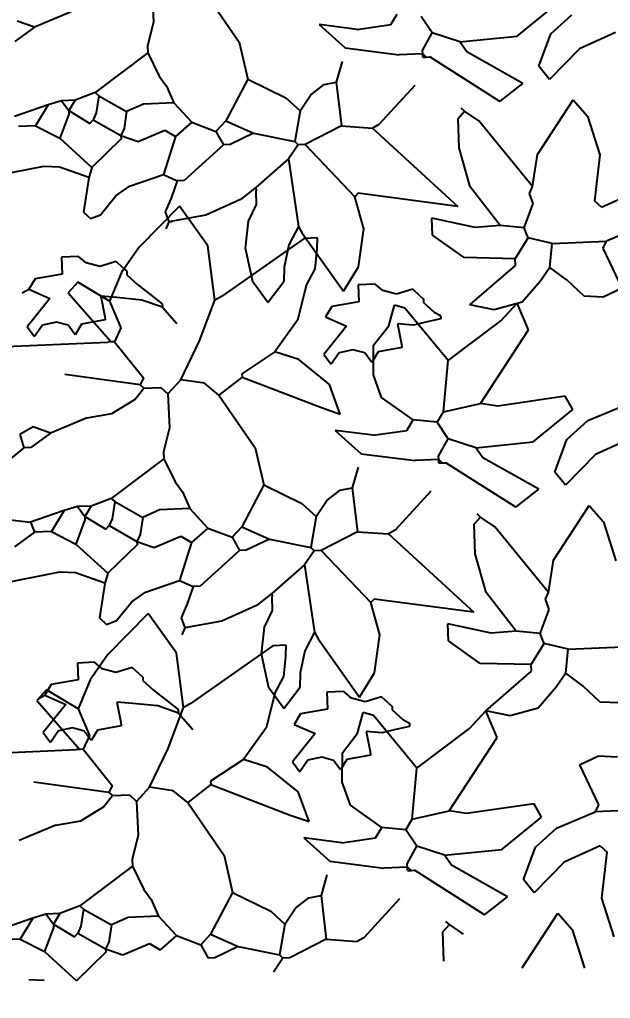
# Model space of a CAD drawing. Header units: inches. Extents: x 745 to 1928, y 308 to 2639.
# Drawn here: x 1598.1 to 1653.5, y 2358.7 to 2450.6 of the extents above; entities that cross this region are included whole.
import ezdxf

# ---------------------------------------------------------------- set-up
doc = ezdxf.new("R2010")
doc.units = ezdxf.units.IN
doc.header["$MEASUREMENT"] = 0
doc.layers.add('G-ANNO-DIM', color=90, linetype='Continuous', lineweight=18)
doc.layers.add('G-HEDGE', color=96, linetype='Continuous', lineweight=25)
doc.styles.add('ARIAL', font='arial.ttf')
doc.dimstyles.new('TICK_36', dxfattribs={"dimtxt": 10, "dimasz": 3.6, "dimexe": 1.8, "dimexo": 1.2, "dimgap": 1.8, "dimtad": 0, "dimdec": 0, "dimzin": 0, "dimdsep": 46, "dimtxsty": 'ARIAL', "dimblk": 'OBLIQUE', "dimcen": 1.8, "dimdle": 1.8, "dimclrd": 256, "dimclrt": 256, "dimadec": 0, "dimazin": 0, "dimtfac": 1, "dimtdec": 0, "dimtmove": 1, "dimatfit": 3, "dimldrblk": 'OPEN90', "dimfxl": 1, "dimtfill": 1, "dimtolj": 1, "dimtzin": 0, "dimarcsym": 0})

# ---------------------------------------------------------------- blocks, each defined once
blk = doc.blocks.new('_Oblique')
at = {"color": 0, "linetype": 'ByBlock', "lineweight": -2}
blk.add_line((-0.5, -0.5), (0.5, 0.5), dxfattribs=at)
blk = doc.blocks.new('*D37')
at = {"layer": 'Defpoints', "color": 0, "transparency": 16777216}
for p in [(1543.521, 2608.302), (1920.195, 2609.029), (1544.011, 2354.302)]:
    blk.add_point(p, dxfattribs=at)
at = {"layer": 'G-ANNO-DIM', "lineweight": -2, "transparency": 16777216}
for p, q in [((1920.191, 2610.829), (1920.407, 2498.85)), ((1920.688, 2353.229), (1920.457, 2473.027))]:
    blk.add_line(p, q, dxfattribs=at)
at = {"layer": 'G-ANNO-DIM', "color": 0, "lineweight": -2, "transparency": 16777216}
for p, q in [((1544.721, 2608.304), (1921.995, 2609.032)), ((1545.211, 2354.304), (1922.485, 2355.032))]:
    blk.add_line(p, q, dxfattribs=at)
at = {"layer": 'G-ANNO-DIM', "lineweight": -2, "transparency": 16777216, "xscale": 3.6, "yscale": 3.6, "zscale": 3.6}
for p, rotation in [((1920.195, 2609.029), 90.11050432522009), ((1920.685, 2355.029), 270.1105043252201)]:
    blk.add_blockref('_Oblique', p, dxfattribs=dict(at, rotation=rotation))
at = {"layer": 'G-ANNO-DIM', "transparency": 16777216, "insert": (1920.432, 2485.938), "char_height": 10, "attachment_point": 5, "rotation": 270.1105, "style": 'ARIAL', "bg_fill": 3, "box_fill_scale": 1.25, "bg_fill_color": 256, "bg_fill_true_color": 13158600, "bg_fill_transparency": 0}
blk.add_mtext('\\A1;254', dxfattribs=at)
blk = doc.blocks.new('_Open90')
at = {"color": 0, "linetype": 'ByBlock', "lineweight": -2}
for p, q in [((-0.5, 0.5), (0, 0)), ((0, 0), (-1, 0)), ((0, 0), (-0.5, -0.5))]:
    blk.add_line(p, q, dxfattribs=at)

msp = doc.modelspace()

# ---------------------------------------------------------------- linework, layer by layer
at = {"layer": 'G-HEDGE'}
for p, q in [((1610.494, 2453.559), (1610.633, 2450.373)), ((1615.287, 2453.448), (1618.696, 2448.49)), ((1644.774, 2449.051), (1648.472, 2452.085)), ((1602.931, 2451.314), (1599.482, 2449.886)), ((1632.916, 2450.131), (1633.512, 2451.114)), ((1599.482, 2449.886), (1597.861, 2450.454)), ((1610.633, 2450.373), (1610.094, 2448.115)), ((1629.745, 2449.672), (1626.19, 2450.132)), ((1626.19, 2450.132), (1628.631, 2447.935)), ((1636.781, 2449.342), (1635.756, 2450.892)), ((1647.914, 2449.273), (1649.888, 2451.048)), ((1599.482, 2449.886), (1597.626, 2448.529)), ((1629.745, 2449.672), (1632.916, 2450.131)), ((1635.895, 2447.706), (1636.781, 2449.342)), ((1639.372, 2448.497), (1636.781, 2449.342)), ((1646.782, 2446.212), (1647.914, 2449.273)), ((1653.985, 2449.399), (1650.614, 2447.855)), ((1618.696, 2448.49), (1619.485, 2445.013)), ((1639.372, 2448.497), (1644.774, 2449.051)), ((1640.05, 2447.569), (1639.372, 2448.497)), ((1610.121, 2447.477), (1605.176, 2443.751)), ((1610.094, 2448.115), (1610.121, 2447.477)), ((1610.121, 2447.477), (1611.175, 2445.289)), ((1628.631, 2447.935), (1633.679, 2447.291)), ((1635.909, 2447.388), (1633.679, 2447.291)), ((1635.909, 2447.388), (1635.895, 2447.706)), ((1635.923, 2447.069), (1635.909, 2447.388)), ((1636.241, 2447.083), (1635.909, 2447.388)), ((1645.288, 2444.604), (1640.05, 2447.569)), ((1650.614, 2447.855), (1647.793, 2444.979)), ((1628.351, 2446.677), (1627.797, 2444.737)), ((1635.923, 2447.069), (1636.241, 2447.083)), ((1636.241, 2447.083), (1636.56, 2447.097)), ((1643.126, 2442.915), (1636.56, 2447.097)), ((1647.793, 2444.979), (1646.782, 2446.212)), ((1611.175, 2445.289), (1611.853, 2444.361)), ((1619.485, 2445.013), (1617.422, 2441.092)), ((1619.485, 2445.013), (1623.074, 2443.254)), ((1626.67, 2444.516), (1627.797, 2444.737)), ((1627.797, 2444.737), (1628.296, 2440.609)), ((1605.176, 2443.751), (1603.292, 2443.03)), ((1605.176, 2443.751), (1605.509, 2443.446)), ((1611.853, 2444.361), (1612.56, 2442.796)), ((1625.393, 2443.539), (1626.67, 2444.516)), ((1635.153, 2444.419), (1631.801, 2440.761)), ((1643.126, 2442.915), (1645.288, 2444.604)), ((1602.018, 2442.975), (1600.758, 2442.601)), ((1603.292, 2443.03), (1602.018, 2442.975)), ((1602.018, 2442.975), (1602.697, 2442.047)), ((1603.292, 2443.03), (1602.697, 2442.047)), ((1605.509, 2443.446), (1605.259, 2441.839)), ((1605.509, 2443.446), (1608.127, 2441.964)), ((1612.56, 2442.796), (1609.692, 2442.67)), ((1612.56, 2442.796), (1614.236, 2440.953)), ((1623.074, 2443.254), (1624.403, 2442.035)), ((1624.403, 2442.035), (1625.393, 2443.539)), ((1646.666, 2437.946), (1650.005, 2443.07)), ((1650.005, 2443.069), (1651.349, 2441.533)), ((1600.758, 2442.601), (1597.613, 2441.506)), ((1600.758, 2442.601), (1599.566, 2440.634)), ((1602.697, 2442.047), (1602.711, 2441.728)), ((1602.697, 2442.047), (1604.664, 2440.856)), ((1608.127, 2441.964), (1607.878, 2440.357)), ((1609.692, 2442.67), (1608.127, 2441.964)), ((1624.403, 2442.035), (1623.892, 2439.14)), ((1639.228, 2441.323), (1639.837, 2441.988)), ((1639.837, 2441.988), (1639.505, 2442.293)), ((1641.153, 2441.088), (1639.837, 2441.988)), ((1602.711, 2441.728), (1601.852, 2439.456)), ((1604.664, 2440.856), (1604.969, 2441.188)), ((1605.259, 2441.839), (1604.969, 2441.188)), ((1604.969, 2441.188), (1607.587, 2439.706)), ((1614.236, 2440.953), (1612.699, 2439.61)), ((1614.236, 2440.953), (1616.508, 2440.095)), ((1617.422, 2441.092), (1616.508, 2440.095)), ((1617.422, 2441.092), (1620.027, 2439.929)), ((1639.311, 2438.546), (1639.228, 2441.323)), ((1646.21, 2434.924), (1641.153, 2441.088)), ((1651.349, 2441.533), (1652.532, 2437.894)), ((1599.566, 2440.634), (1597.974, 2440.564)), ((1599.566, 2440.634), (1601.852, 2439.456)), ((1607.878, 2440.357), (1607.587, 2439.706)), ((1609.208, 2439.139), (1611.715, 2440.206)), ((1611.715, 2440.206), (1612.699, 2439.61)), ((1616.508, 2440.095), (1617.201, 2438.848)), ((1628.296, 2440.609), (1624.862, 2438.864)), ((1628.296, 2440.609), (1631.178, 2440.415)), ((1631.801, 2440.761), (1631.178, 2440.415)), ((1631.178, 2440.415), (1639.205, 2433.059)), ((1601.852, 2439.456), (1604.845, 2436.713)), ((1607.601, 2439.387), (1604.845, 2436.713)), ((1607.587, 2439.706), (1607.601, 2439.387)), ((1607.587, 2439.706), (1609.208, 2439.139)), ((1612.699, 2439.61), (1611.577, 2436.049)), ((1620.027, 2439.929), (1617.838, 2438.876)), ((1620.027, 2439.929), (1623.892, 2439.14)), ((1623.892, 2439.14), (1624.224, 2438.836)), ((1617.201, 2438.848), (1613.517, 2435.496)), ((1617.838, 2438.876), (1617.201, 2438.848)), ((1624.224, 2438.836), (1623.324, 2437.519)), ((1624.862, 2438.864), (1624.224, 2438.836)), ((1624.862, 2438.864), (1629.544, 2433.96)), ((1640.349, 2434.906), (1639.311, 2438.546)), ((1623.324, 2437.519), (1620.249, 2434.832)), ((1623.324, 2437.519), (1624.239, 2431.175)), ((1646.21, 2434.924), (1646.666, 2437.946)), ((1652.532, 2437.894), (1652.014, 2433.581)), ((1594.039, 2435.604), (1600.37, 2436.838)), ((1600.37, 2436.838), (1601.82, 2436.779)), ((1601.82, 2436.779), (1604.589, 2435.815)), ((1604.845, 2436.713), (1604.567, 2435.744)), ((1604.567, 2435.744), (1604.07, 2432.53)), ((1608.389, 2434.952), (1611.577, 2436.049)), ((1611.577, 2436.049), (1612.879, 2435.468)), ((1612.879, 2435.468), (1612.311, 2433.847)), ((1613.517, 2435.496), (1612.879, 2435.468)), ((1607.12, 2434.04), (1608.389, 2434.952)), ((1620.249, 2434.832), (1618.805, 2433.692)), ((1620.249, 2434.832), (1620.263, 2434.513)), ((1620.319, 2433.239), (1620.263, 2434.513)), ((1643.177, 2431.28), (1640.349, 2434.906)), ((1645.92, 2434.273), (1646.21, 2434.924)), ((1652.68, 2432.972), (1656.051, 2434.516)), ((1605.676, 2432.281), (1607.12, 2434.04)), ((1612.311, 2433.847), (1611.73, 2432.545)), ((1618.805, 2433.692), (1615.542, 2432.236)), ((1629.849, 2434.293), (1629.544, 2433.96)), ((1630.377, 2430.941), (1629.544, 2433.96)), ((1639.205, 2433.059), (1629.849, 2434.293)), ((1646.28, 2433.331), (1645.92, 2434.273)), ((1613.083, 2433.087), (1609.293, 2429.236)), ((1615.737, 2429.364), (1613.083, 2433.087)), ((1619.548, 2431.668), (1620.319, 2433.239)), ((1645.421, 2431.059), (1646.28, 2433.331)), ((1652.68, 2432.972), (1652.014, 2433.581)), ((1604.07, 2432.53), (1604.734, 2431.92)), ((1604.734, 2431.92), (1605.676, 2432.281)), ((1611.73, 2432.545), (1612.09, 2431.603)), ((1615.542, 2432.236), (1612.09, 2431.603)), ((1636.832, 2430.366), (1636.763, 2431.958)), ((1640.809, 2431.087), (1636.763, 2431.958)), ((1612.09, 2431.603), (1611.8, 2430.952)), ((1612.408, 2431.617), (1612.09, 2431.603)), ((1619.276, 2429.143), (1619.548, 2431.668)), ((1624.239, 2431.175), (1623.353, 2429.435)), ((1624.239, 2431.175), (1624.585, 2430.552)), ((1629.878, 2427.377), (1630.377, 2430.941)), ((1643.177, 2431.28), (1640.809, 2431.087)), ((1645.421, 2431.059), (1643.177, 2431.28)), ((1645.782, 2430.117), (1645.421, 2431.059)), ((1656.776, 2431.323), (1653.137, 2429.799)), ((1624.766, 2430.055), (1617.024, 2424.611)), ((1624.585, 2430.552), (1628.47, 2425.086)), ((1626.041, 2430.111), (1624.766, 2430.055)), ((1626.012, 2429.044), (1626.041, 2430.111)), ((1639.797, 2428.26), (1636.832, 2430.366)), ((1644.59, 2428.15), (1645.782, 2430.117)), ((1648.04, 2429.577), (1645.782, 2430.117)), ((1609.293, 2429.236), (1607.638, 2426.861)), ((1616.4, 2424.265), (1615.737, 2429.364)), ((1619.96, 2425.973), (1619.276, 2429.143)), ((1623.353, 2429.435), (1622.898, 2427.358)), ((1625.8, 2427.192), (1626.012, 2429.044)), ((1647.819, 2427.333), (1648.04, 2429.577)), ((1648.04, 2429.577), (1653.137, 2429.799)), ((1652.846, 2429.149), (1653.137, 2429.799)), ((1654.607, 2425.395), (1652.846, 2429.149)), ((1603.613, 2428.361), (1602.019, 2428.291)), ((1602.019, 2428.291), (1602.089, 2426.698)), ((1604.341, 2427.749), (1603.613, 2428.361)), ((1644.59, 2428.15), (1639.797, 2428.26)), ((1644.618, 2427.512), (1644.59, 2428.15)), ((1605.61, 2427.404), (1604.341, 2427.749)), ((1607.146, 2427.876), (1605.61, 2427.404)), ((1607.81, 2427.266), (1607.146, 2427.876)), ((1607.81, 2427.266), (1608.143, 2426.962)), ((1622.898, 2427.358), (1622.868, 2426.007)), ((1624.961, 2425.596), (1625.8, 2427.192)), ((1628.47, 2425.086), (1629.878, 2427.377)), ((1640.311, 2423.814), (1644.618, 2427.512)), ((1647.819, 2427.333), (1646.918, 2426.017)), ((1649.467, 2426.128), (1647.819, 2427.333)), ((1599.555, 2426.269), (1598.959, 2425.285)), ((1602.089, 2426.698), (1599.555, 2426.269)), ((1607.638, 2426.861), (1606.51, 2424.153)), ((1608.143, 2426.962), (1608.157, 2426.644)), ((1608.157, 2426.644), (1609.154, 2425.729)), ((1603.559, 2425.939), (1602.645, 2424.942)), ((1606.51, 2424.153), (1603.559, 2425.939)), ((1609.154, 2425.729), (1611.468, 2423.915)), ((1621.358, 2424.027), (1619.96, 2425.973)), ((1621.358, 2424.027), (1622.868, 2426.007)), ((1624.961, 2425.596), (1624.144, 2422.367)), ((1631.444, 2425.763), (1629.851, 2425.694)), ((1629.851, 2425.694), (1629.92, 2424.1)), ((1632.172, 2425.151), (1631.444, 2425.763)), ((1646.918, 2426.017), (1645.22, 2424.062)), ((1651.059, 2424.624), (1649.467, 2426.128)), ((1654.607, 2425.395), (1652.821, 2424.547)), ((1598.335, 2424.938), (1598.959, 2425.285)), ((1600.912, 2424.412), (1598.793, 2421.766)), ((1598.959, 2425.285), (1600.912, 2424.412)), ((1602.645, 2424.942), (1606.676, 2420.329)), ((1605.691, 2424.621), (1606.093, 2422.723)), ((1607.209, 2424.503), (1605.691, 2424.621)), ((1609.564, 2424.263), (1607.209, 2424.503)), ((1617.024, 2424.611), (1616.4, 2424.265)), ((1633.442, 2424.807), (1632.172, 2425.151)), ((1634.977, 2425.278), (1633.442, 2424.807)), ((1635.641, 2424.669), (1634.977, 2425.278)), ((1635.641, 2424.669), (1635.975, 2424.364)), ((1652.821, 2424.547), (1651.059, 2424.624)), ((1606.51, 2424.153), (1607.577, 2421.645)), ((1611.482, 2423.596), (1609.564, 2424.263)), ((1611.468, 2423.915), (1611.482, 2423.596)), ((1611.482, 2423.596), (1612.825, 2422.059)), ((1614.954, 2420.423), (1616.4, 2424.265)), ((1627.386, 2423.671), (1626.79, 2422.687)), ((1629.92, 2424.1), (1627.386, 2423.671)), ((1632.714, 2421.846), (1633.267, 2423.786)), ((1634.236, 2423.509), (1633.267, 2423.786)), ((1638.282, 2418.578), (1634.236, 2423.509)), ((1635.975, 2424.364), (1635.988, 2424.046)), ((1635.988, 2424.046), (1636.986, 2423.132)), ((1642.613, 2423.334), (1640.311, 2423.814)), ((1645.22, 2424.062), (1642.613, 2423.334)), ((1643.228, 2422.305), (1644.75, 2423.968)), ((1645.817, 2421.46), (1644.75, 2423.968)), ((1606.093, 2422.723), (1606.107, 2422.404)), ((1626.79, 2422.687), (1628.743, 2421.815)), ((1636.986, 2423.132), (1637.587, 2422.813)), ((1637.587, 2422.813), (1637.601, 2422.494)), ((1598.793, 2421.766), (1599.471, 2420.838)), ((1600.233, 2421.914), (1599.471, 2420.838)), ((1601.529, 2422.199), (1600.233, 2421.914)), ((1602.633, 2421.904), (1601.529, 2422.199)), ((1603.295, 2421.005), (1602.633, 2421.904)), ((1603.891, 2421.988), (1603.295, 2421.005)), ((1606.107, 2422.404), (1603.891, 2421.988)), ((1607.577, 2421.645), (1606.995, 2420.343)), ((1624.144, 2422.367), (1622.039, 2419.403)), ((1628.743, 2421.815), (1626.625, 2419.168)), ((1631.301, 2420.016), (1632.714, 2421.846)), ((1633.523, 2422.023), (1633.924, 2420.125)), ((1635.04, 2421.906), (1633.523, 2422.023)), ((1636.305, 2422.21), (1635.04, 2421.906)), ((1637.601, 2422.494), (1636.305, 2422.21)), ((1638.282, 2418.578), (1643.228, 2422.305)), ((1641.33, 2414.561), (1645.817, 2421.46)), ((1596.035, 2419.865), (1606.358, 2420.315)), ((1606.676, 2420.329), (1606.358, 2420.315)), ((1606.995, 2420.343), (1606.676, 2420.329)), ((1606.995, 2420.343), (1609.697, 2416.949)), ((1613.215, 2416.784), (1614.954, 2420.423)), ((1631.275, 2417.25), (1631.301, 2420.016)), ((1633.938, 2419.806), (1631.722, 2419.391)), ((1633.924, 2420.125), (1633.938, 2419.806)), ((1622.039, 2419.403), (1618.937, 2417.352)), ((1624.265, 2418.679), (1622.039, 2419.403)), ((1626.625, 2419.168), (1627.303, 2418.24)), ((1628.064, 2419.317), (1627.303, 2418.24)), ((1629.361, 2419.602), (1628.064, 2419.317)), ((1630.464, 2419.307), (1629.361, 2419.602)), ((1631.126, 2418.407), (1630.464, 2419.307)), ((1631.722, 2419.391), (1631.126, 2418.407)), ((1627.152, 2416.348), (1624.265, 2418.679)), ((1637.854, 2413.771), (1638.282, 2418.578)), ((1609.406, 2416.299), (1602.341, 2417.267)), ((1618.937, 2417.352), (1618.95, 2417.034)), ((1632.049, 2415.114), (1631.275, 2417.25)), ((1609.697, 2416.949), (1609.406, 2416.299)), ((1609.406, 2416.299), (1609.738, 2415.994)), ((1613.215, 2416.784), (1611.996, 2415.454)), ((1615.421, 2416.451), (1613.215, 2416.784)), ((1616.789, 2415.343), (1615.421, 2416.451)), ((1618.95, 2417.034), (1616.789, 2415.343)), ((1618.95, 2417.034), (1626.417, 2414.168)), ((1628.173, 2413.552), (1627.152, 2416.348)), ((1608.89, 2414.937), (1609.738, 2415.994)), ((1609.738, 2415.994), (1611.332, 2416.063)), ((1611.332, 2416.063), (1611.996, 2415.454)), ((1611.996, 2415.454), (1612.135, 2412.268)), ((1616.789, 2415.343), (1620.198, 2410.385)), ((1649.282, 2415.227), (1642.937, 2414.312)), ((1649.974, 2413.98), (1649.282, 2415.227)), ((1606.749, 2413.615), (1608.89, 2414.937)), ((1635.014, 2413.009), (1632.049, 2415.114)), ((1637.854, 2413.771), (1641.33, 2414.561)), ((1642.937, 2414.312), (1641.33, 2414.561)), ((1651.39, 2412.943), (1655.03, 2414.467)), ((1604.433, 2413.209), (1606.749, 2413.615)), ((1626.417, 2414.168), (1628.173, 2413.552)), ((1637.258, 2412.787), (1637.854, 2413.771)), ((1646.276, 2410.946), (1649.974, 2413.98)), ((1604.433, 2413.209), (1600.984, 2411.781)), ((1634.418, 2412.026), (1635.014, 2413.009)), ((1637.258, 2412.787), (1635.014, 2413.009)), ((1638.283, 2411.236), (1637.258, 2412.787)), ((1649.415, 2411.168), (1651.39, 2412.943)), ((1599.363, 2412.349), (1598.117, 2411.656)), ((1598.117, 2411.656), (1598.491, 2410.396)), ((1600.984, 2411.781), (1599.128, 2410.424)), ((1600.984, 2411.781), (1599.363, 2412.349)), ((1612.135, 2412.268), (1611.596, 2410.01)), ((1631.246, 2411.567), (1627.692, 2412.027)), ((1627.692, 2412.027), (1630.133, 2409.83)), ((1631.246, 2411.567), (1634.418, 2412.026)), ((1637.397, 2409.601), (1638.283, 2411.236)), ((1640.874, 2410.392), (1638.283, 2411.236)), ((1640.874, 2410.392), (1646.276, 2410.946)), ((1648.284, 2408.107), (1649.415, 2411.168)), ((1655.487, 2411.294), (1652.116, 2409.75)), ((1598.491, 2410.396), (1597.258, 2409.385)), ((1599.128, 2410.424), (1598.491, 2410.396)), ((1611.596, 2410.01), (1611.623, 2409.372)), ((1620.198, 2410.385), (1620.987, 2406.908)), ((1630.133, 2409.83), (1635.181, 2409.186)), ((1641.552, 2409.464), (1640.874, 2410.392)), ((1652.116, 2409.75), (1649.295, 2406.874)), ((1611.623, 2409.372), (1606.678, 2405.646)), ((1611.623, 2409.372), (1612.676, 2407.184)), ((1637.411, 2409.283), (1635.181, 2409.186)), ((1637.411, 2409.283), (1637.397, 2409.601)), ((1637.425, 2408.964), (1637.411, 2409.283)), ((1637.743, 2408.978), (1637.411, 2409.283)), ((1637.425, 2408.964), (1637.743, 2408.978)), ((1637.743, 2408.978), (1638.062, 2408.992)), ((1644.628, 2404.81), (1638.062, 2408.992)), ((1646.79, 2406.499), (1641.552, 2409.464)), ((1629.853, 2408.572), (1629.299, 2406.632)), ((1649.295, 2406.874), (1648.284, 2408.107)), ((1612.676, 2407.184), (1613.355, 2406.256)), ((1613.355, 2406.256), (1614.062, 2404.69)), ((1620.987, 2406.908), (1618.924, 2402.987)), ((1620.987, 2406.908), (1624.576, 2405.149)), ((1626.895, 2405.434), (1628.172, 2406.411)), ((1628.172, 2406.411), (1629.299, 2406.632)), ((1629.299, 2406.632), (1629.798, 2402.504)), ((1636.655, 2406.314), (1633.303, 2402.656)), ((1644.628, 2404.81), (1646.79, 2406.499)), ((1606.678, 2405.646), (1604.794, 2404.925)), ((1606.678, 2405.646), (1607.011, 2405.341)), ((1607.011, 2405.341), (1606.761, 2403.734)), ((1607.011, 2405.341), (1609.629, 2403.859)), ((1624.576, 2405.149), (1625.905, 2403.93)), ((1625.905, 2403.93), (1626.895, 2405.434)), ((1602.26, 2404.496), (1599.115, 2403.401)), ((1602.26, 2404.496), (1601.068, 2402.528)), ((1603.52, 2404.87), (1602.26, 2404.496)), ((1604.794, 2404.925), (1603.52, 2404.87)), ((1603.52, 2404.87), (1604.199, 2403.942)), ((1604.794, 2404.925), (1604.199, 2403.942)), ((1611.194, 2404.565), (1609.629, 2403.859)), ((1614.062, 2404.69), (1611.194, 2404.565)), ((1614.062, 2404.69), (1615.738, 2402.848)), ((1641.339, 2403.883), (1641.007, 2404.188)), ((1648.168, 2399.841), (1651.507, 2404.965)), ((1651.507, 2404.964), (1652.851, 2403.428)), ((1597.189, 2403.636), (1599.115, 2403.401)), ((1599.115, 2403.401), (1599.476, 2402.459)), ((1604.213, 2403.623), (1603.354, 2401.351)), ((1604.199, 2403.942), (1604.213, 2403.623)), ((1604.199, 2403.942), (1606.166, 2402.751)), ((1606.761, 2403.734), (1606.471, 2403.083)), ((1609.629, 2403.859), (1609.38, 2402.252)), ((1625.905, 2403.93), (1625.394, 2401.035)), ((1640.73, 2403.218), (1641.339, 2403.883)), ((1642.655, 2402.983), (1641.339, 2403.883)), ((1652.851, 2403.428), (1654.034, 2399.789)), ((1599.476, 2402.459), (1597.619, 2401.101)), ((1601.068, 2402.528), (1599.476, 2402.459)), ((1601.068, 2402.528), (1603.354, 2401.351)), ((1606.166, 2402.751), (1606.471, 2403.083)), ((1606.471, 2403.083), (1609.089, 2401.601)), ((1615.738, 2402.848), (1614.201, 2401.505)), ((1615.738, 2402.848), (1618.01, 2401.99)), ((1618.924, 2402.987), (1618.01, 2401.99)), ((1618.924, 2402.987), (1621.529, 2401.824)), ((1629.798, 2402.504), (1626.363, 2400.758)), ((1629.798, 2402.504), (1632.679, 2402.31)), ((1633.303, 2402.656), (1632.679, 2402.31)), ((1640.813, 2400.441), (1640.73, 2403.218)), ((1647.712, 2396.819), (1642.655, 2402.983)), ((1609.38, 2402.252), (1609.089, 2401.601)), ((1609.089, 2401.601), (1609.103, 2401.282)), ((1609.089, 2401.601), (1610.709, 2401.034)), ((1610.709, 2401.034), (1613.217, 2402.101)), ((1614.201, 2401.505), (1613.079, 2397.944)), ((1613.217, 2402.101), (1614.201, 2401.505)), ((1618.01, 2401.99), (1618.703, 2400.743)), ((1621.529, 2401.824), (1619.34, 2400.771)), ((1621.529, 2401.824), (1625.394, 2401.035)), ((1632.679, 2402.31), (1640.707, 2394.954)), ((1603.354, 2401.351), (1606.347, 2398.608)), ((1609.103, 2401.282), (1606.347, 2398.608)), ((1618.703, 2400.743), (1615.019, 2397.391)), ((1619.34, 2400.771), (1618.703, 2400.743)), ((1625.726, 2400.731), (1624.826, 2399.414)), ((1625.394, 2401.035), (1625.726, 2400.731)), ((1626.363, 2400.758), (1625.726, 2400.731)), ((1626.363, 2400.758), (1631.046, 2395.855)), ((1641.851, 2396.801), (1640.813, 2400.441)), ((1647.712, 2396.819), (1648.168, 2399.841)), ((1595.541, 2397.499), (1601.872, 2398.733)), ((1601.872, 2398.733), (1603.322, 2398.674)), ((1603.322, 2398.674), (1606.091, 2397.71)), ((1624.826, 2399.414), (1621.751, 2396.727)), ((1624.826, 2399.414), (1625.741, 2393.07)), ((1606.347, 2398.608), (1606.069, 2397.639)), ((1609.891, 2396.847), (1613.079, 2397.944)), ((1613.079, 2397.944), (1614.381, 2397.363)), ((1606.069, 2397.639), (1605.572, 2394.425)), ((1608.622, 2395.935), (1609.891, 2396.847)), ((1614.381, 2397.363), (1613.813, 2395.742)), ((1615.019, 2397.391), (1614.381, 2397.363)), ((1607.178, 2394.176), (1608.622, 2395.935)), ((1621.751, 2396.727), (1620.307, 2395.587)), ((1621.751, 2396.727), (1621.765, 2396.408)), ((1621.821, 2395.133), (1621.765, 2396.408)), ((1631.351, 2396.188), (1631.046, 2395.855)), ((1640.707, 2394.954), (1631.351, 2396.188)), ((1644.679, 2393.175), (1641.851, 2396.801)), ((1647.422, 2396.168), (1647.712, 2396.819)), ((1647.781, 2395.226), (1647.422, 2396.168)), ((1613.813, 2395.742), (1613.232, 2394.44)), ((1620.307, 2395.587), (1617.044, 2394.131)), ((1621.05, 2393.563), (1621.821, 2395.133)), ((1631.878, 2392.836), (1631.046, 2395.855)), ((1646.923, 2392.954), (1647.781, 2395.226)), ((1605.572, 2394.425), (1606.236, 2393.815)), ((1606.236, 2393.815), (1607.178, 2394.176)), ((1610.145, 2394.828), (1606.356, 2390.978)), ((1612.8, 2391.105), (1610.145, 2394.828)), ((1613.232, 2394.44), (1613.592, 2393.498)), ((1617.044, 2394.131), (1613.592, 2393.498)), ((1613.592, 2393.498), (1613.302, 2392.847)), ((1613.91, 2393.512), (1613.592, 2393.498)), ((1620.778, 2391.038), (1621.05, 2393.563)), ((1638.334, 2392.261), (1638.265, 2393.853)), ((1642.311, 2392.982), (1638.265, 2393.853)), ((1644.679, 2393.175), (1642.311, 2392.982)), ((1646.923, 2392.954), (1644.679, 2393.175)), ((1625.741, 2393.07), (1624.855, 2391.33)), ((1625.741, 2393.07), (1626.087, 2392.447)), ((1626.087, 2392.447), (1629.972, 2386.98)), ((1631.379, 2389.272), (1631.878, 2392.836)), ((1641.299, 2390.155), (1638.334, 2392.261)), ((1647.284, 2392.012), (1646.923, 2392.954)), ((1621.828, 2391.796), (1614.086, 2386.352)), ((1623.103, 2391.852), (1621.828, 2391.796)), ((1623.074, 2390.785), (1623.103, 2391.852)), ((1624.855, 2391.33), (1624.4, 2389.253)), ((1646.092, 2390.045), (1647.284, 2392.012)), ((1649.542, 2391.472), (1647.284, 2392.012)), ((1649.32, 2389.228), (1649.542, 2391.472)), ((1649.542, 2391.472), (1654.639, 2391.694)), ((1606.356, 2390.978), (1604.7, 2388.602)), ((1613.462, 2386.006), (1612.8, 2391.105)), ((1621.461, 2387.868), (1620.778, 2391.038)), ((1622.862, 2388.933), (1623.074, 2390.785)), ((1605.115, 2390.256), (1603.521, 2390.186)), ((1603.521, 2390.186), (1603.591, 2388.593)), ((1605.843, 2389.644), (1605.115, 2390.256)), ((1607.112, 2389.299), (1605.843, 2389.644)), ((1608.647, 2389.771), (1607.112, 2389.299)), ((1609.312, 2389.161), (1608.647, 2389.771)), ((1646.092, 2390.045), (1641.299, 2390.155)), ((1646.12, 2389.407), (1646.092, 2390.045)), ((1603.591, 2388.593), (1601.056, 2388.163)), ((1604.7, 2388.602), (1603.572, 2385.894)), ((1609.312, 2389.161), (1609.645, 2388.857)), ((1609.645, 2388.857), (1609.659, 2388.539)), ((1622.023, 2387.337), (1622.862, 2388.933)), ((1624.4, 2389.253), (1624.37, 2387.902)), ((1629.972, 2386.98), (1631.379, 2389.272)), ((1641.813, 2385.709), (1646.12, 2389.407)), ((1649.32, 2389.228), (1648.42, 2387.912)), ((1650.968, 2388.023), (1649.32, 2389.228)), ((1600.621, 2387.68), (1599.707, 2386.683)), ((1601.056, 2388.163), (1600.461, 2387.18)), ((1603.572, 2385.894), (1600.621, 2387.68)), ((1609.659, 2388.539), (1610.656, 2387.624)), ((1622.86, 2385.922), (1621.461, 2387.868)), ((1622.86, 2385.922), (1624.37, 2387.902)), ((1648.42, 2387.912), (1646.722, 2385.957)), ((1652.56, 2386.519), (1650.968, 2388.023)), ((1599.837, 2386.833), (1600.461, 2387.18)), ((1600.461, 2387.18), (1602.414, 2386.307)), ((1610.656, 2387.624), (1612.97, 2385.81)), ((1622.023, 2387.337), (1621.206, 2384.109)), ((1628.507, 2387.504), (1626.913, 2387.435)), ((1626.913, 2387.435), (1626.983, 2385.842)), ((1629.235, 2386.892), (1628.507, 2387.504)), ((1630.504, 2386.548), (1629.235, 2386.892)), ((1632.039, 2387.02), (1630.504, 2386.548)), ((1632.704, 2386.41), (1632.039, 2387.02)), ((1599.707, 2386.683), (1603.739, 2382.071)), ((1602.414, 2386.307), (1600.295, 2383.661)), ((1603.572, 2385.894), (1604.639, 2383.386)), ((1607.193, 2386.516), (1607.595, 2384.618)), ((1608.711, 2386.398), (1607.193, 2386.516)), ((1611.066, 2386.158), (1608.711, 2386.398)), ((1612.983, 2385.491), (1611.066, 2386.158)), ((1612.017, 2382.164), (1613.462, 2386.006)), ((1612.97, 2385.81), (1612.983, 2385.491)), ((1614.086, 2386.352), (1613.462, 2386.006)), ((1626.983, 2385.842), (1624.448, 2385.412)), ((1632.704, 2386.41), (1633.037, 2386.105)), ((1633.037, 2386.105), (1633.051, 2385.787)), ((1646.722, 2385.957), (1644.115, 2385.229)), ((1654.323, 2386.442), (1652.56, 2386.519)), ((1612.983, 2385.491), (1614.327, 2383.954)), ((1624.448, 2385.412), (1623.853, 2384.429)), ((1629.776, 2383.588), (1630.329, 2385.527)), ((1631.299, 2385.25), (1630.329, 2385.527)), ((1635.344, 2380.319), (1631.299, 2385.25)), ((1633.051, 2385.787), (1634.048, 2384.873)), ((1640.29, 2384.046), (1641.813, 2385.709)), ((1642.88, 2383.201), (1641.813, 2385.709)), ((1644.115, 2385.229), (1641.813, 2385.709)), ((1603.031, 2384.094), (1601.735, 2383.809)), ((1604.134, 2383.799), (1603.031, 2384.094)), ((1607.609, 2384.299), (1605.392, 2383.883)), ((1607.595, 2384.618), (1607.609, 2384.299)), ((1621.206, 2384.109), (1619.101, 2381.144)), ((1623.853, 2384.429), (1625.806, 2383.556)), ((1634.664, 2384.235), (1633.368, 2383.951)), ((1634.048, 2384.873), (1634.65, 2384.554)), ((1634.65, 2384.554), (1634.664, 2384.235)), ((1635.344, 2380.319), (1640.29, 2384.046)), ((1600.295, 2383.661), (1600.973, 2382.733)), ((1601.735, 2383.809), (1600.973, 2382.733)), ((1604.639, 2383.386), (1604.057, 2382.084)), ((1604.797, 2382.9), (1604.134, 2383.799)), ((1605.392, 2383.883), (1604.797, 2382.9)), ((1625.806, 2383.556), (1623.687, 2380.91)), ((1628.364, 2381.757), (1629.776, 2383.588)), ((1630.585, 2383.764), (1630.987, 2381.867)), ((1632.103, 2383.647), (1630.585, 2383.764)), ((1633.368, 2383.951), (1632.103, 2383.647)), ((1638.392, 2376.302), (1642.88, 2383.201)), ((1610.278, 2378.525), (1612.017, 2382.164)), ((1593.098, 2381.607), (1603.42, 2382.057)), ((1603.739, 2382.071), (1603.42, 2382.057)), ((1604.057, 2382.084), (1603.739, 2382.071)), ((1604.057, 2382.084), (1606.759, 2378.691)), ((1626.423, 2381.343), (1625.127, 2381.058)), ((1627.526, 2381.048), (1626.423, 2381.343)), ((1628.338, 2378.992), (1628.364, 2381.757)), ((1631.001, 2381.547), (1628.784, 2381.132)), ((1630.987, 2381.867), (1631.001, 2381.547)), ((1650.622, 2380.612), (1652.408, 2381.46)), ((1652.408, 2381.46), (1654.17, 2381.383)), ((1619.101, 2381.144), (1615.999, 2379.093)), ((1621.328, 2380.42), (1619.101, 2381.144)), ((1624.214, 2378.089), (1621.328, 2380.42)), ((1623.687, 2380.91), (1624.365, 2379.982)), ((1625.127, 2381.058), (1624.365, 2379.982)), ((1628.189, 2380.148), (1627.526, 2381.048)), ((1628.784, 2381.132), (1628.189, 2380.148)), ((1634.916, 2375.512), (1635.344, 2380.319)), ((1650.622, 2380.612), (1652.383, 2376.858)), ((1606.468, 2378.04), (1599.403, 2379.009)), ((1606.759, 2378.691), (1606.468, 2378.04)), ((1610.278, 2378.525), (1609.058, 2377.195)), ((1612.483, 2378.192), (1610.278, 2378.525)), ((1616.013, 2378.775), (1613.851, 2377.085)), ((1615.999, 2379.093), (1616.013, 2378.775)), ((1616.013, 2378.775), (1623.479, 2375.909)), ((1629.112, 2376.855), (1628.338, 2378.992)), ((1605.953, 2376.679), (1606.801, 2377.735)), ((1606.468, 2378.04), (1606.801, 2377.735)), ((1606.801, 2377.735), (1608.394, 2377.804)), ((1608.394, 2377.804), (1609.058, 2377.195)), ((1613.851, 2377.085), (1612.483, 2378.192)), ((1625.236, 2375.293), (1624.214, 2378.089)), ((1603.812, 2375.357), (1605.953, 2376.679)), ((1609.058, 2377.195), (1609.197, 2374.009)), ((1613.851, 2377.085), (1617.26, 2372.126)), ((1632.076, 2374.75), (1629.112, 2376.855)), ((1646.344, 2376.968), (1640, 2376.053)), ((1647.036, 2375.722), (1646.344, 2376.968)), ((1652.383, 2376.858), (1652.092, 2376.208)), ((1623.479, 2375.909), (1625.236, 2375.293)), ((1634.916, 2375.512), (1638.392, 2376.302)), ((1640, 2376.053), (1638.392, 2376.302)), ((1643.338, 2372.687), (1647.036, 2375.722)), ((1648.453, 2374.684), (1652.092, 2376.208)), ((1657.189, 2376.43), (1652.092, 2376.208)), ((1601.495, 2374.95), (1598.047, 2373.523)), ((1601.495, 2374.95), (1603.812, 2375.357)), ((1634.32, 2374.528), (1634.916, 2375.512)), ((1609.197, 2374.009), (1608.658, 2371.751)), ((1631.481, 2373.767), (1632.076, 2374.75)), ((1634.32, 2374.528), (1632.076, 2374.75)), ((1635.346, 2372.978), (1634.32, 2374.528)), ((1646.478, 2372.909), (1648.453, 2374.684)), ((1628.309, 2373.309), (1624.754, 2373.768)), ((1624.754, 2373.768), (1627.195, 2371.571)), ((1628.309, 2373.309), (1631.481, 2373.767)), ((1634.459, 2371.343), (1635.346, 2372.978)), ((1637.936, 2372.133), (1635.346, 2372.978)), ((1652.549, 2373.035), (1649.178, 2371.491)), ((1652.549, 2373.035), (1653.215, 2372.426)), ((1617.26, 2372.126), (1618.05, 2368.649)), ((1637.936, 2372.133), (1643.338, 2372.687)), ((1638.615, 2371.205), (1637.936, 2372.133)), ((1645.346, 2369.848), (1646.478, 2372.909)), ((1652.697, 2368.113), (1653.215, 2372.426)), ((1608.686, 2371.114), (1603.74, 2367.387)), ((1608.658, 2371.751), (1608.686, 2371.114)), ((1608.686, 2371.114), (1609.739, 2368.925)), ((1627.195, 2371.571), (1632.243, 2370.927)), ((1634.473, 2371.024), (1634.459, 2371.343)), ((1643.852, 2368.241), (1638.615, 2371.205)), ((1649.178, 2371.491), (1646.357, 2368.616)), ((1626.916, 2370.313), (1626.362, 2368.373)), ((1634.473, 2371.024), (1632.243, 2370.927)), ((1634.487, 2370.705), (1634.473, 2371.024)), ((1634.805, 2370.719), (1634.473, 2371.024)), ((1634.487, 2370.705), (1634.805, 2370.719)), ((1634.805, 2370.719), (1635.125, 2370.733)), ((1641.69, 2366.551), (1635.125, 2370.733)), ((1646.357, 2368.616), (1645.346, 2369.848)), ((1609.739, 2368.925), (1610.417, 2367.997)), ((1618.05, 2368.649), (1615.986, 2364.728)), ((1618.05, 2368.649), (1621.638, 2366.89)), ((1625.234, 2368.152), (1626.362, 2368.373)), ((1626.362, 2368.373), (1626.86, 2364.245)), ((1610.417, 2367.997), (1611.124, 2366.432)), ((1623.957, 2367.175), (1625.234, 2368.152)), ((1633.718, 2368.055), (1630.365, 2364.398)), ((1641.69, 2366.551), (1643.852, 2368.241)), ((1653.88, 2364.474), (1652.697, 2368.113)), ((1600.582, 2366.611), (1599.322, 2366.237)), ((1601.856, 2366.666), (1600.582, 2366.611)), ((1600.582, 2366.611), (1601.261, 2365.683)), ((1601.856, 2366.666), (1601.261, 2365.683)), ((1603.74, 2367.387), (1601.856, 2366.666)), ((1603.74, 2367.387), (1604.073, 2367.082)), ((1604.073, 2367.082), (1603.824, 2365.476)), ((1604.073, 2367.082), (1606.691, 2365.601)), ((1621.638, 2366.89), (1622.968, 2365.671)), ((1622.968, 2365.671), (1623.957, 2367.175)), ((1645.231, 2361.582), (1648.569, 2366.706)), ((1648.57, 2366.706), (1649.913, 2365.169)), ((1599.322, 2366.237), (1596.177, 2365.142)), ((1599.322, 2366.237), (1598.13, 2364.27)), ((1601.261, 2365.683), (1601.275, 2365.364)), ((1601.261, 2365.683), (1603.229, 2364.492)), ((1606.691, 2365.601), (1606.442, 2363.993)), ((1608.257, 2366.307), (1606.691, 2365.601)), ((1611.124, 2366.432), (1608.257, 2366.307)), ((1611.124, 2366.432), (1612.801, 2364.589)), ((1622.968, 2365.671), (1622.456, 2362.776)), ((1637.792, 2364.959), (1638.402, 2365.625)), ((1638.402, 2365.625), (1638.069, 2365.929)), ((1639.717, 2364.724), (1638.402, 2365.625)), ((1601.275, 2365.364), (1600.417, 2363.092)), ((1603.229, 2364.492), (1603.533, 2364.824)), ((1603.824, 2365.476), (1603.533, 2364.824)), ((1603.533, 2364.824), (1606.152, 2363.342)), ((1615.986, 2364.728), (1615.072, 2363.731)), ((1615.986, 2364.728), (1618.591, 2363.565)), ((1637.875, 2362.183), (1637.792, 2364.959)), ((1649.913, 2365.169), (1651.096, 2361.531)), ((1598.13, 2364.27), (1596.538, 2364.2)), ((1598.13, 2364.27), (1600.417, 2363.092)), ((1606.442, 2363.993), (1606.152, 2363.342)), ((1607.772, 2362.775), (1610.279, 2363.842)), ((1610.279, 2363.842), (1611.263, 2363.246)), ((1612.801, 2364.589), (1611.263, 2363.246)), ((1612.801, 2364.589), (1615.072, 2363.731)), ((1626.86, 2364.245), (1623.426, 2362.5)), ((1626.86, 2364.245), (1629.742, 2364.052)), ((1630.365, 2364.398), (1629.742, 2364.052)), ((1600.417, 2363.092), (1603.409, 2360.349)), ((1606.166, 2363.024), (1603.409, 2360.349)), ((1606.152, 2363.342), (1606.166, 2363.024)), ((1606.152, 2363.342), (1607.772, 2362.775)), ((1615.072, 2363.731), (1615.765, 2362.485)), ((1618.591, 2363.565), (1616.402, 2362.512)), ((1618.591, 2363.565), (1622.456, 2362.776)), ((1616.402, 2362.512), (1615.765, 2362.485)), ((1622.788, 2362.472), (1621.888, 2361.155)), ((1622.456, 2362.776), (1622.788, 2362.472)), ((1623.426, 2362.5), (1622.788, 2362.472)), ((1598.935, 2360.474), (1600.385, 2360.416))]:
    msp.add_line(p, q, dxfattribs=at)

# ---------------------------------------------------------------- next in the draw order: dimensions: what is measured, and where the dimension line sits
at = {"layer": 'G-ANNO-DIM'}
dim = msp.add_linear_dim(base=(1920.195, 2609.029), p1=(1544.011, 2354.302), p2=(1543.521, 2608.302), angle=90.1105, dimstyle='TICK_36', override={"dimtmove": 0}, dxfattribs=at)
dim.commit()
dim.dimension.update_dxf_attribs({"geometry": '*D37', "text_midpoint": (1920.432, 2485.938), "dimtype": 161})

doc.saveas('drawing.dxf')
